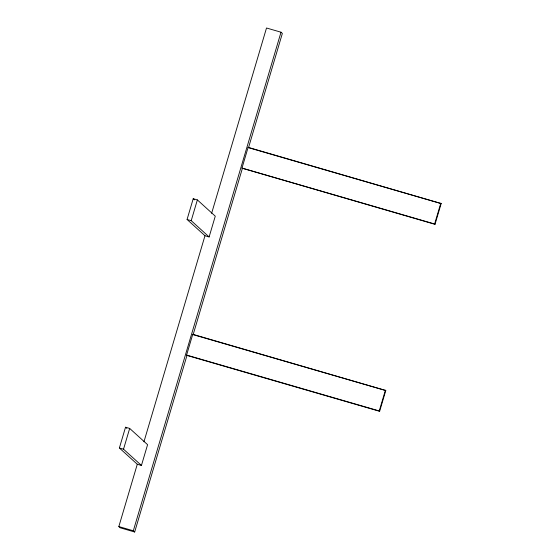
<?xml version="1.0" encoding="UTF-8"?>
<svg xmlns="http://www.w3.org/2000/svg" width="560" height="560" viewBox="0 0 560 560"><rect width="100%" height="100%" fill="white"/><g stroke="black" fill="none" stroke-linecap="round" stroke-linejoin="round"><path stroke-width="0.84" d="M119.378 447.993L125.531 427.224L129.675 428.421L147.588 444.675L141.435 465.451L137.291 464.247L119.378 447.993L123.522 449.197L141.435 465.451M187.068 219.485L193.221 198.709L197.365 199.913L215.271 216.167L209.118 236.936L204.981 235.739L187.068 219.485L191.212 220.682L209.118 236.936M123.522 449.197L129.675 428.421M191.212 220.682L197.365 199.913M186.984 355.425L379.638 411.299L385.791 390.523L192.752 334.299L186.599 355.075L186.984 355.425L134.68 532L120.176 527.793L118.832 526.568L137.291 464.247M143.941 441.798L204.981 235.739M211.631 213.29L266.511 28L281.015 32.207L282.359 33.432L248.514 147.686L441.168 203.56L435.015 224.336L241.976 168.112L248.129 147.336L441.168 203.56M134.68 532L133.329 530.775L281.015 32.207M385.791 390.523L193.137 334.649L242.361 168.462M379.638 411.299L379.253 410.949L385.406 390.18M435.015 224.336L434.63 223.986L440.783 203.21M241.976 168.112L434.63 223.986M186.599 355.075L379.253 410.949M118.832 526.568L133.329 530.775M248.129 147.336L248.514 147.686M193.221 198.709L194.495 199.871M192.752 334.299L193.137 334.649M125.531 427.224L126.812 428.379"/></g></svg>
